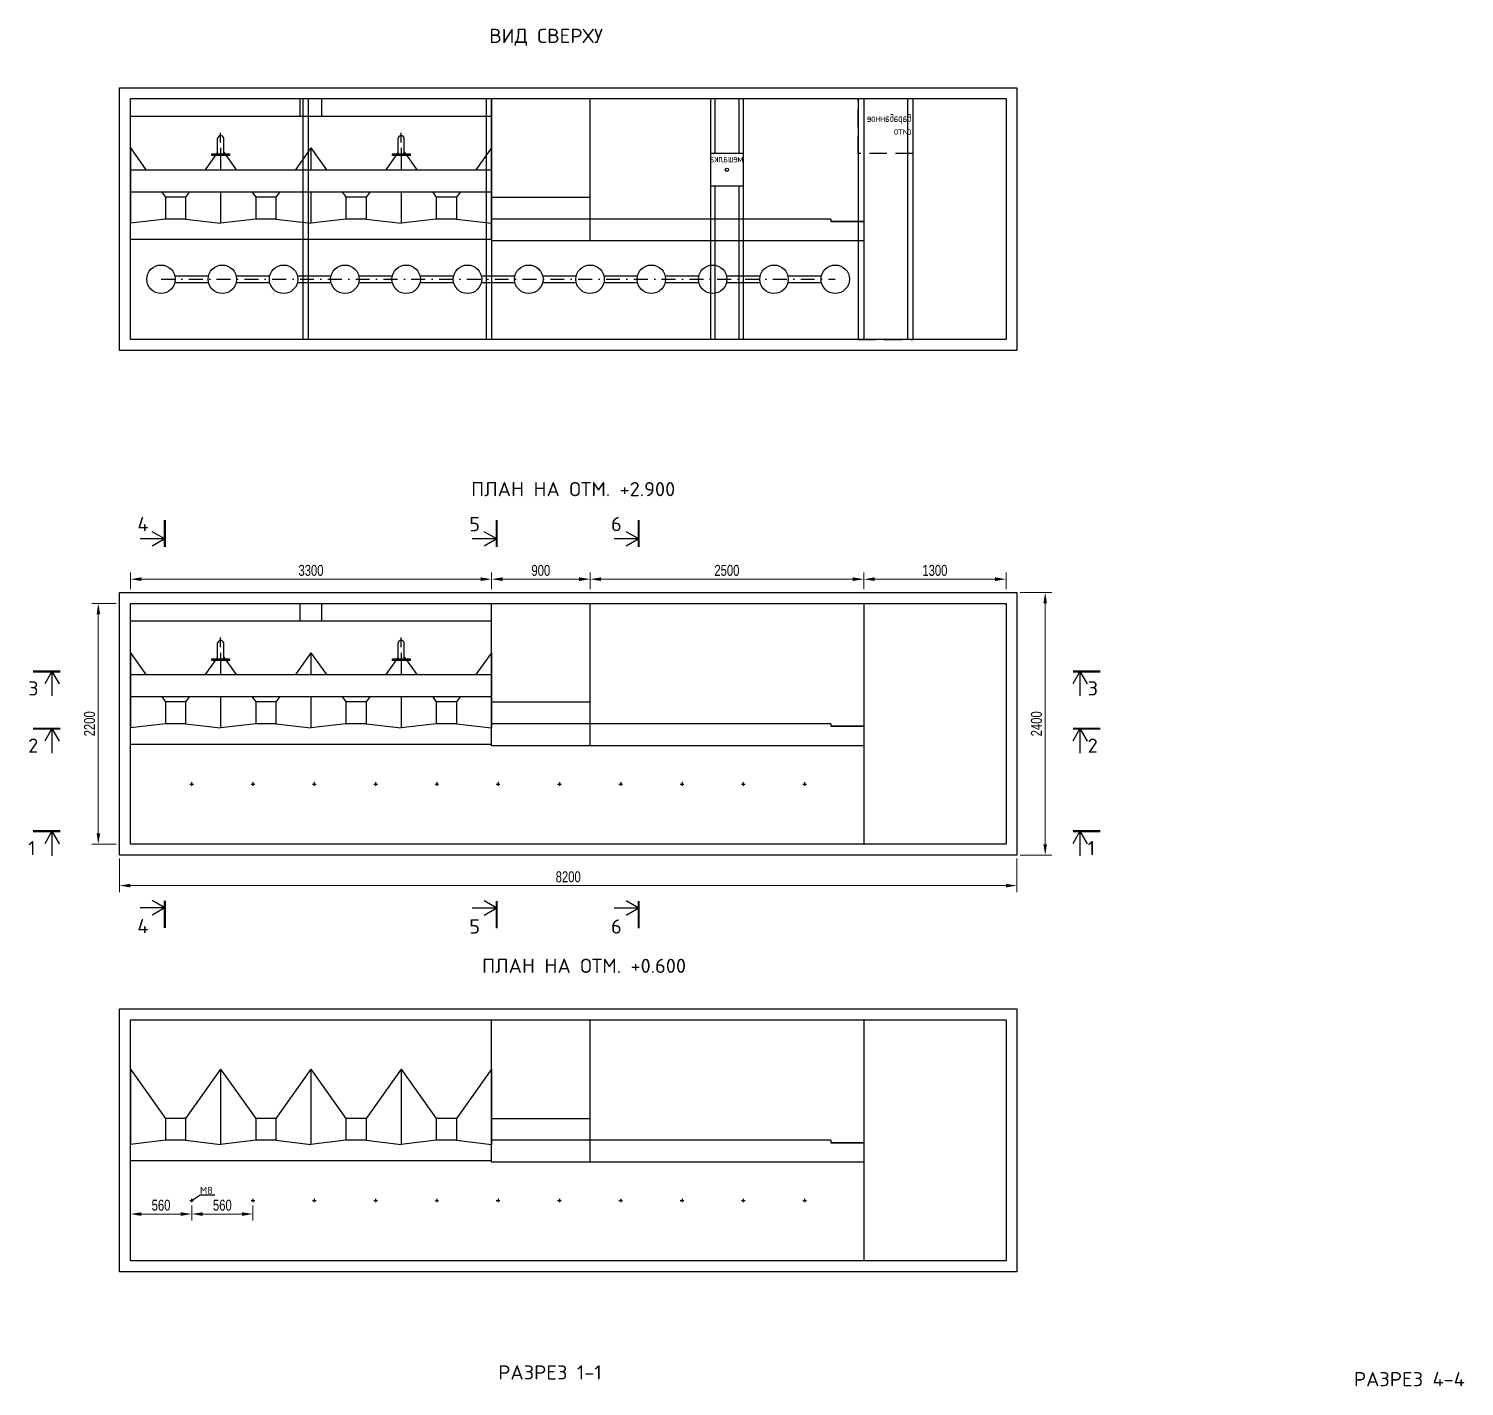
# Model space of a CAD drawing. Extents: x 89779 to 109422, y -13887 to 11174.
# Drawn here: x 89779 to 102895, y -1228 to 11174 of the extents above; entities that cross this region are included whole.
import ezdxf

# ---------------------------------------------------------------- set-up
doc = ezdxf.new("R2010")
doc.units = 0
doc.linetypes.add('DASHDOTX2', pattern=[50.8, 25.4, -12.7, 0, -12.7])
doc.linetypes.add('HIDDEN2', pattern=[4.7625, 3.175, -1.5875])
doc.layers.get('0').update_dxf_attribs({"linetype": 'CONTINUOUS'})
doc.layers.get('DEFPOINTS').update_dxf_attribs({"linetype": 'CONTINUOUS'})
for name, color, linetype in [('1', 7, 'CONTINUOUS'), ('Оборуд', 96, 'CONTINUOUS'), ('Трубы', 210, 'CONTINUOUS')]:
    doc.layers.add(name, color=color, linetype=linetype)
doc.layers.add('А-Размеры', color=4, linetype='CONTINUOUS', lineweight=20)
doc.styles.add('1', font='romanc.shx', dxfattribs={"width": 0.8})
doc.styles.add('MONARCH', font='monarch', dxfattribs={"width": 0.77})
doc.styles.get("Standard").update_dxf_attribs({"font": 'romans.shx'})
doc.dimstyles.get("Standard").update_dxf_attribs({"dimtxt": 50, "dimasz": 30, "dimexe": 20, "dimexo": 10, "dimgap": 10, "dimtad": 1, "dimtoh": 1, "dimdec": 0, "dimzin": 0, "dimdsep": 46, "dimtxsty": 'MONARCH', "dimcen": 10, "dimclrd": 256, "dimclre": 256, "dimclrt": 256, "dimadec": 0, "dimazin": 0, "dimtfac": 1, "dimtdec": 0, "dimtofl": 0, "dimtmove": 0, "dimatfit": 3, "dimfxl": 1, "dimtolj": 1, "dimtzin": 0, "dimlwd": -1, "dimlwe": -1, "dimarcsym": 0})

# ---------------------------------------------------------------- blocks, each defined once
blk = doc.blocks.new('*D509')
at = {"layer": 'DEFPOINTS', "color": 0, "ltscale": 50, "transparency": 16777216}
for p in [(90608, 3624), (98808, 3624), (98808, 3346)]:
    blk.add_point(p, dxfattribs=at)
at = {"layer": 'А-Размеры', "ltscale": 50, "transparency": 16777216}
for p, q in [((90608, 3594), (90608, 3286)), ((98808, 3594), (98808, 3286)), ((90708, 3346), (98708, 3346))]:
    blk.add_line(p, q, dxfattribs=at)
for points in [[(90708, 3363), (90708, 3330), (90608, 3346)], [(98708, 3363), (98708, 3330), (98808, 3346)]]:
    blk.add_solid(points, dxfattribs=at)
at = {"layer": 'А-Размеры', "ltscale": 50, "transparency": 16777216, "insert": (94708, 3426), "char_height": 100, "attachment_point": 5, "style": 'MONARCH'}
blk.add_mtext('\\A1;8200', dxfattribs=at)
blk = doc.blocks.new('*D510')
at = {"layer": 'DEFPOINTS', "color": 0, "ltscale": 50, "transparency": 16777216}
for p in [(94008, 6145), (90708, 6024), (94008, 6024)]:
    blk.add_point(p, dxfattribs=at)
at = {"layer": 'А-Размеры', "ltscale": 50, "transparency": 16777216}
for p, q in [((90708, 6054), (90708, 6205)), ((94008, 6054), (94008, 6205)), ((90808, 6145), (93908, 6145))]:
    blk.add_line(p, q, dxfattribs=at)
for points in [[(90808, 6162), (90808, 6129), (90708, 6145)], [(93908, 6162), (93908, 6129), (94008, 6145)]]:
    blk.add_solid(points, dxfattribs=at)
at = {"layer": 'А-Размеры', "ltscale": 50, "transparency": 16777216, "insert": (92358, 6225), "char_height": 100, "attachment_point": 5, "style": 'MONARCH'}
blk.add_mtext('\\A1;3300', dxfattribs=at)
blk = doc.blocks.new('*D511')
at = {"layer": 'DEFPOINTS', "color": 0, "ltscale": 50, "transparency": 16777216}
for p in [(94908, 6145), (94008, 6024), (94908, 6024)]:
    blk.add_point(p, dxfattribs=at)
at = {"layer": 'А-Размеры', "ltscale": 50, "transparency": 16777216}
for p, q in [((94008, 6054), (94008, 6205)), ((94908, 6054), (94908, 6205)), ((94108, 6145), (94808, 6145))]:
    blk.add_line(p, q, dxfattribs=at)
for points in [[(94108, 6162), (94108, 6129), (94008, 6145)], [(94808, 6162), (94808, 6129), (94908, 6145)]]:
    blk.add_solid(points, dxfattribs=at)
at = {"layer": 'А-Размеры', "ltscale": 50, "transparency": 16777216, "insert": (94458, 6225), "char_height": 100, "attachment_point": 5, "style": 'MONARCH'}
blk.add_mtext('\\A1;900', dxfattribs=at)
blk = doc.blocks.new('*D512')
at = {"layer": 'DEFPOINTS', "color": 0, "ltscale": 50, "transparency": 16777216}
for p in [(97408, 6145), (94908, 6024), (97408, 6024)]:
    blk.add_point(p, dxfattribs=at)
at = {"layer": 'А-Размеры', "ltscale": 50, "transparency": 16777216}
for p, q in [((94908, 6054), (94908, 6205)), ((97408, 6054), (97408, 6205)), ((95008, 6145), (97308, 6145))]:
    blk.add_line(p, q, dxfattribs=at)
for points in [[(95008, 6162), (95008, 6129), (94908, 6145)], [(97308, 6162), (97308, 6129), (97408, 6145)]]:
    blk.add_solid(points, dxfattribs=at)
at = {"layer": 'А-Размеры', "ltscale": 50, "transparency": 16777216, "insert": (96158, 6225), "char_height": 100, "attachment_point": 5, "style": 'MONARCH'}
blk.add_mtext('\\A1;2500', dxfattribs=at)
blk = doc.blocks.new('*D513')
at = {"layer": 'DEFPOINTS', "color": 0, "ltscale": 50, "transparency": 16777216}
for p in [(98708, 6145), (97408, 6024), (98708, 6024)]:
    blk.add_point(p, dxfattribs=at)
at = {"layer": 'А-Размеры', "ltscale": 50, "transparency": 16777216}
for p, q in [((97408, 6054), (97408, 6205)), ((98708, 6054), (98708, 6205)), ((97508, 6145), (98608, 6145))]:
    blk.add_line(p, q, dxfattribs=at)
for points in [[(97508, 6162), (97508, 6129), (97408, 6145)], [(98608, 6162), (98608, 6129), (98708, 6145)]]:
    blk.add_solid(points, dxfattribs=at)
at = {"layer": 'А-Размеры', "ltscale": 50, "transparency": 16777216, "insert": (98058, 6225), "char_height": 100, "attachment_point": 5, "style": 'MONARCH'}
blk.add_mtext('\\A1;1300', dxfattribs=at)
blk = doc.blocks.new('*D514')
at = {"layer": 'DEFPOINTS', "color": 0, "ltscale": 50, "transparency": 16777216}
for p in [(98808, 6024), (98808, 3624), (99066, 3624)]:
    blk.add_point(p, dxfattribs=at)
at = {"layer": 'А-Размеры', "ltscale": 50, "transparency": 16777216}
for p, q in [((98838, 6024), (99126, 6024)), ((99066, 5924), (99066, 3724)), ((98838, 3624), (99126, 3624))]:
    blk.add_line(p, q, dxfattribs=at)
for points in [[(99049, 5924), (99082, 5924), (99066, 6024)], [(99049, 3724), (99082, 3724), (99066, 3624)]]:
    blk.add_solid(points, dxfattribs=at)
at = {"layer": 'А-Размеры', "ltscale": 50, "transparency": 16777216, "insert": (98986, 4824), "char_height": 100, "attachment_point": 5, "rotation": 90, "style": 'MONARCH'}
blk.add_mtext('\\A1;2400', dxfattribs=at)
blk = doc.blocks.new('*D515')
at = {"layer": 'DEFPOINTS', "color": 0, "ltscale": 50, "transparency": 16777216}
for p in [(90415, 5924), (90608, 5924), (90608, 3724)]:
    blk.add_point(p, dxfattribs=at)
at = {"layer": 'А-Размеры', "ltscale": 50, "transparency": 16777216}
for p, q in [((90578, 5924), (90355, 5924)), ((90415, 3824), (90415, 5824)), ((90578, 3724), (90355, 3724))]:
    blk.add_line(p, q, dxfattribs=at)
for points in [[(90399, 5824), (90432, 5824), (90415, 5924)], [(90399, 3824), (90432, 3824), (90415, 3724)]]:
    blk.add_solid(points, dxfattribs=at)
at = {"layer": 'А-Размеры', "ltscale": 50, "transparency": 16777216, "insert": (90335, 4824), "char_height": 100, "attachment_point": 5, "rotation": 90, "style": 'MONARCH'}
blk.add_mtext('\\A1;2200', dxfattribs=at)
blk = doc.blocks.new('*D518')
at = {"layer": 'DEFPOINTS', "color": 0, "ltscale": 50, "transparency": 16777216}
for p in [(90708, 453), (91268, 453), (90708, 346)]:
    blk.add_point(p, dxfattribs=at)
at = {"layer": 'А-Размеры', "ltscale": 50, "transparency": 16777216}
for p, q in [((90708, 423), (90708, 286)), ((91268, 423), (91268, 286)), ((91168, 346), (90808, 346))]:
    blk.add_line(p, q, dxfattribs=at)
for points in [[(90808, 362), (90808, 329), (90708, 346)], [(91168, 362), (91168, 329), (91268, 346)]]:
    blk.add_solid(points, dxfattribs=at)
at = {"layer": 'А-Размеры', "ltscale": 50, "transparency": 16777216, "insert": (90988, 426), "char_height": 100, "attachment_point": 5, "style": 'MONARCH'}
blk.add_mtext('\\A1;560', dxfattribs=at)
blk = doc.blocks.new('*D519')
at = {"layer": 'DEFPOINTS', "color": 0, "ltscale": 50, "transparency": 16777216}
for p in [(91268, 453), (91828, 453), (91828, 346)]:
    blk.add_point(p, dxfattribs=at)
at = {"layer": 'А-Размеры', "ltscale": 50, "transparency": 16777216}
for p, q in [((91268, 423), (91268, 286)), ((91828, 423), (91828, 286)), ((91368, 346), (91728, 346))]:
    blk.add_line(p, q, dxfattribs=at)
for points in [[(91368, 362), (91368, 329), (91268, 346)], [(91728, 362), (91728, 329), (91828, 346)]]:
    blk.add_solid(points, dxfattribs=at)
at = {"layer": 'А-Размеры', "ltscale": 50, "transparency": 16777216, "insert": (91548, 426), "char_height": 100, "attachment_point": 5, "style": 'MONARCH'}
blk.add_mtext('\\A1;560', dxfattribs=at)

msp = doc.modelspace()

# ---------------------------------------------------------------- linework, layer by layer
at = {"color": 1}
for p, q in [((90607.8, 8235), (90607.8, 10635)), ((90607.8, 10635), (98807.8, 10635)), ((98807.8, 10635), (98807.8, 8235)), ((92282.8, 10535), (92282.8, 8335)), ((92332.8, 10535), (92332.8, 8335)), ((93957.8, 10535), (93957.8, 8335)), ((94007.8, 10535), (94007.8, 8335)), ((96007.8, 10535), (96007.8, 8335)), ((96047.8, 10535), (96047.8, 10035)), ((96267.8, 10535), (96267.8, 10035)), ((96307.8, 10535), (96307.8, 8335)), ((97357.8, 10535), (97357.8, 8335)), ((97407.8, 10535), (97407.8, 8335)), ((97807.8, 10535), (97807.8, 8335)), ((97857.8, 10535), (97857.8, 8335)), ((96047.8, 9735), (96047.8, 8335)), ((96267.8, 9735), (96267.8, 8335)), ((98807.8, 8235), (90607.8, 8235)), ((90607.8, 3623.7), (90607.8, 6023.7)), ((90607.8, 6023.7), (98807.8, 6023.7)), ((98807.8, 6023.7), (98807.8, 3623.7)), ((98807.8, 3623.7), (90607.8, 3623.7)), ((90607.8, -180.9), (90607.8, 2219.1)), ((90607.8, 2219.1), (98807.8, 2219.1)), ((98807.8, 2219.1), (98807.8, -180.9)), ((98807.8, -180.9), (90607.8, -180.9))]:
    msp.add_line(p, q, dxfattribs=at)
for p, q in [((90707.8, 10535), (98707.8, 10535)), ((90707.8, 8335), (90707.8, 10535)), ((97407.8, 10535), (97407.8, 8335)), ((98707.8, 10535), (98707.8, 8335)), ((91504.8, 10030), (91504.8, 10175)), ((91560.8, 10030), (91560.8, 10175)), ((93154.8, 10030), (93154.8, 10175)), ((93210.8, 10030), (93210.8, 10175)), ((97107.8, 9435), (94007.8, 9435)), ((97407.8, 9413), (97107.8, 9413)), ((94007.8, 9247), (90707.8, 9247)), ((97407.8, 9235), (94007.8, 9235)), ((98707.8, 8335), (90707.8, 8335)), ((90707.8, 5923.7), (98707.8, 5923.7)), ((90707.8, 3723.7), (90707.8, 5923.7)), ((97407.8, 5923.7), (97407.8, 3723.7)), ((98707.8, 5923.7), (98707.8, 3723.7)), ((91504.8, 5418.7), (91504.8, 5563.7)), ((91560.8, 5418.7), (91560.8, 5563.7)), ((93154.8, 5418.7), (93154.8, 5563.7)), ((93210.8, 5418.7), (93210.8, 5563.7)), ((97107.8, 4823.7), (94007.8, 4823.7)), ((97407.8, 4801.7), (97107.8, 4801.7)), ((94007.8, 4635.7), (90707.8, 4635.7)), ((97407.8, 4623.7), (94007.8, 4623.7)), ((98707.8, 3723.7), (90707.8, 3723.7)), ((90707.8, 2119.1), (98707.8, 2119.1)), ((90707.8, -80.9), (90707.8, 2119.1)), ((97407.8, 2119.1), (97407.8, -80.9)), ((98707.8, 2119.1), (98707.8, -80.9)), ((97107.8, 1019.1), (94007.8, 1019.1)), ((97407.8, 997.1), (97107.8, 997.1)), ((94007.8, 831.1), (90707.8, 831.1)), ((97407.8, 819.1), (94007.8, 819.1)), ((98707.8, -80.9), (90707.8, -80.9))]:
    msp.add_line(p, q)
at = {"color": 3}
for p, q in [((90707.8, 10375), (94007.8, 10375)), ((90707.8, 5763.7), (94007.8, 5763.7))]:
    msp.add_line(p, q, dxfattribs=at)
at = {"color": 2}
for p, q in [((90707.8, 9885), (94007.8, 9885)), ((90707.8, 9685), (94007.8, 9685)), ((90707.8, 5273.7), (94007.8, 5273.7)), ((90707.8, 5073.7), (94007.8, 5073.7))]:
    msp.add_line(p, q, dxfattribs=at)
at = {"ltscale": 30}
for p, q in [((91022.4, 6513.1), (90908, 6579.1)), ((94054.7, 6513.1), (93940.3, 6579.1)), ((95351.8, 6513.1), (95237.4, 6579.1)), ((91022.4, 6513.1), (90798.3, 6513.1)), ((91022.4, 6513.1), (90908, 6447)), ((94054.7, 6513.1), (93830.6, 6513.1)), ((94054.7, 6513.1), (93940.3, 6447)), ((95351.8, 6513.1), (95127.7, 6513.1)), ((95351.8, 6513.1), (95237.4, 6447)), ((89991.7, 5302.6), (89925.6, 5188.1)), ((89991.7, 5302.6), (89991.7, 5078.4)), ((89991.7, 5302.6), (90057.8, 5188.1)), ((99383.2, 5302.6), (99317.1, 5188.1)), ((99383.2, 5302.6), (99383.2, 5078.4)), ((99383.2, 5302.6), (99449.3, 5188.1)), ((89991.7, 4780.2), (89925.6, 4665.8)), ((89991.7, 4780.2), (89991.7, 4556.1)), ((89991.7, 4780.2), (90057.8, 4665.8)), ((99383.2, 4780.2), (99317.1, 4665.8)), ((99383.2, 4780.2), (99383.2, 4556.1)), ((99383.2, 4780.2), (99449.3, 4665.8)), ((89991.7, 3843.4), (89925.6, 3729)), ((89991.7, 3843.4), (89991.7, 3619.3)), ((89991.7, 3843.4), (90057.8, 3729)), ((99383.2, 3843.4), (99317.1, 3729)), ((99383.2, 3843.4), (99383.2, 3619.3)), ((99383.2, 3843.4), (99449.3, 3729)), ((91022.4, 3142.8), (90908, 3208.9)), ((94054.7, 3139.7), (93940.3, 3205.8)), ((95351.8, 3139.7), (95237.4, 3205.8)), ((91022.4, 3142.8), (90798.3, 3142.8)), ((91022.4, 3142.8), (90908, 3076.7)), ((94054.7, 3139.7), (93830.6, 3139.7)), ((94054.7, 3139.7), (93940.3, 3073.6)), ((95351.8, 3139.7), (95127.7, 3139.7)), ((95351.8, 3139.7), (95237.4, 3073.6))]:
    msp.add_line(p, q, dxfattribs=at)
at = {"ltscale": 30, "const_width": 20}
for points in [[(91022.4, 6438.1), (91022.4, 6687.2)], [(94054.7, 6438.1), (94054.7, 6687.2)], [(95351.8, 6438.1), (95351.8, 6687.2)], [(90066.7, 5302.6), (89817.6, 5302.6)], [(99568.1, 5302.6), (99319, 5302.6)], [(90066.7, 4780.2), (89817.6, 4780.2)], [(99568.1, 4780.2), (99319, 4780.2)], [(90066.7, 3843.4), (89817.6, 3843.4)], [(99568.1, 3843.4), (99319, 3843.4)], [(91022.4, 2959.3), (91022.4, 3208.3)], [(94054.7, 2956.2), (94054.7, 3205.3)], [(95351.8, 2956.2), (95351.8, 3205.3)]]:
    msp.add_lwpolyline(points, dxfattribs=at)
at = {"layer": '1', "ltscale": 50}
for p, q in [((92257.8, 10375), (92257.8, 10535)), ((92457.8, 10375), (92457.8, 10535)), ((94007.8, 9235), (94007.8, 10535)), ((94907.8, 9235), (94907.8, 10535)), ((91532.8, 10134), (91532.8, 10224)), ((93182.8, 10134), (93182.8, 10224)), ((90707.8, 10085), (90707.8, 9398)), ((90707.8, 10085), (90850, 9885)), ((90707.8, 9995), (90707.8, 9405)), ((91483, 10015), (91390.5, 9885)), ((91452.8, 10015), (91452.8, 10030)), ((91452.8, 10030), (91612.8, 10030)), ((91612.8, 10015), (91452.8, 10015)), ((91504.8, 10045.6), (91493.6, 10030)), ((91532.8, 10085), (91532.8, 10030)), ((91532.8, 10015), (91532.8, 9885)), ((91560.8, 10045.6), (91571.9, 10030)), ((91582.5, 10015), (91675, 9885)), ((91612.8, 10030), (91612.8, 10015)), ((92357.8, 10085), (92215.5, 9885)), ((92357.8, 10085), (92357.8, 9885)), ((92357.8, 10085), (92500, 9885)), ((93133, 10015), (93040.5, 9885)), ((93102.8, 10015), (93102.8, 10030)), ((93102.8, 10030), (93262.8, 10030)), ((93262.8, 10015), (93102.8, 10015)), ((93154.8, 10045.6), (93143.6, 10030)), ((93182.8, 10085), (93182.8, 10030)), ((93182.8, 10015), (93182.8, 9885)), ((93210.8, 10045.6), (93221.9, 10030)), ((93232.5, 10015), (93325, 9885)), ((93262.8, 10030), (93262.8, 10015)), ((94007.8, 10085), (93865.5, 9885)), ((94007.8, 10085), (94007.8, 9398)), ((90992.2, 9685), (91027.8, 9635)), ((91212.8, 9635), (91027.8, 9635)), ((91027.8, 9635), (91027.8, 9435)), ((91248.3, 9685), (91212.8, 9635)), ((91212.8, 9635), (91212.8, 9435)), ((91532.8, 9685), (91532.8, 9398)), ((91817.2, 9685), (91852.8, 9635)), ((92037.8, 9635), (91852.8, 9635)), ((91852.8, 9635), (91852.8, 9435)), ((92073.3, 9685), (92037.8, 9635)), ((92037.8, 9635), (92037.8, 9435)), ((92357.8, 9685), (92357.8, 9398)), ((92642.2, 9685), (92677.8, 9635)), ((92862.8, 9635), (92677.8, 9635)), ((92677.8, 9635), (92677.8, 9435)), ((92898.3, 9685), (92862.8, 9635)), ((92862.8, 9635), (92862.8, 9435)), ((93182.8, 9685), (93182.8, 9398)), ((93467.2, 9685), (93502.8, 9635)), ((93687.8, 9635), (93502.8, 9635)), ((93502.8, 9635), (93502.8, 9435)), ((93723.3, 9685), (93687.8, 9635)), ((93687.8, 9635), (93687.8, 9435)), ((94007.8, 9635), (94907.8, 9635)), ((91027.8, 9435), (90707.8, 9398)), ((91212.8, 9435), (91027.8, 9435)), ((91212.8, 9435), (91532.8, 9398)), ((91852.8, 9435), (91532.8, 9398)), ((92037.8, 9435), (91852.8, 9435)), ((92037.8, 9435), (92357.8, 9398)), ((92677.8, 9435), (92357.8, 9398)), ((92862.8, 9435), (92677.8, 9435)), ((92862.8, 9435), (93182.8, 9398)), ((93502.8, 9435), (93182.8, 9398)), ((93687.8, 9435), (93502.8, 9435)), ((93687.8, 9435), (94007.8, 9398)), ((97107.8, 9435), (97107.8, 9413)), ((97107.8, 9413), (97407.8, 9413)), ((92257.8, 5763.7), (92257.8, 5923.7)), ((92457.8, 5763.7), (92457.8, 5923.7)), ((94007.8, 4623.7), (94007.8, 5923.7)), ((94907.8, 4623.7), (94907.8, 5923.7)), ((91532.8, 5522.7), (91532.8, 5612.7)), ((93182.8, 5522.7), (93182.8, 5612.7)), ((90707.8, 5473.7), (90707.8, 4786.7)), ((90707.8, 5473.7), (90850, 5273.7)), ((90707.8, 5383.7), (90707.8, 4793.7)), ((91483, 5403.7), (91390.5, 5273.7)), ((91452.8, 5403.7), (91452.8, 5418.7)), ((91452.8, 5418.7), (91612.8, 5418.7)), ((91612.8, 5403.7), (91452.8, 5403.7)), ((91504.8, 5434.3), (91493.6, 5418.7)), ((91532.8, 5473.7), (91532.8, 5418.7)), ((91532.8, 5403.7), (91532.8, 5273.7)), ((91560.8, 5434.3), (91571.9, 5418.7)), ((91582.5, 5403.7), (91675, 5273.7)), ((91612.8, 5418.7), (91612.8, 5403.7)), ((92357.8, 5473.7), (92215.5, 5273.7)), ((92357.8, 5473.7), (92357.8, 5273.7)), ((92357.8, 5473.7), (92500, 5273.7)), ((93133, 5403.7), (93040.5, 5273.7)), ((93102.8, 5403.7), (93102.8, 5418.7)), ((93102.8, 5418.7), (93262.8, 5418.7)), ((93262.8, 5403.7), (93102.8, 5403.7)), ((93154.8, 5434.3), (93143.6, 5418.7)), ((93182.8, 5473.7), (93182.8, 5418.7)), ((93182.8, 5403.7), (93182.8, 5273.7)), ((93210.8, 5434.3), (93221.9, 5418.7)), ((93232.5, 5403.7), (93325, 5273.7)), ((93262.8, 5418.7), (93262.8, 5403.7)), ((94007.8, 5473.7), (93865.5, 5273.7)), ((94007.8, 5473.7), (94007.8, 4786.7)), ((90992.2, 5073.7), (91027.8, 5023.7)), ((91212.8, 5023.7), (91027.8, 5023.7)), ((91027.8, 5023.7), (91027.8, 4823.7)), ((91248.3, 5073.7), (91212.8, 5023.7)), ((91212.8, 5023.7), (91212.8, 4823.7)), ((91532.8, 5073.7), (91532.8, 4786.7)), ((91817.2, 5073.7), (91852.8, 5023.7)), ((92037.8, 5023.7), (91852.8, 5023.7)), ((91852.8, 5023.7), (91852.8, 4823.7)), ((92073.3, 5073.7), (92037.8, 5023.7)), ((92037.8, 5023.7), (92037.8, 4823.7)), ((92357.8, 5073.7), (92357.8, 4786.7)), ((92642.2, 5073.7), (92677.8, 5023.7)), ((92862.8, 5023.7), (92677.8, 5023.7)), ((92677.8, 5023.7), (92677.8, 4823.7)), ((92898.3, 5073.7), (92862.8, 5023.7)), ((92862.8, 5023.7), (92862.8, 4823.7)), ((93182.8, 5073.7), (93182.8, 4786.7)), ((93467.2, 5073.7), (93502.8, 5023.7)), ((93687.8, 5023.7), (93502.8, 5023.7)), ((93502.8, 5023.7), (93502.8, 4823.7)), ((93723.3, 5073.7), (93687.8, 5023.7)), ((93687.8, 5023.7), (93687.8, 4823.7)), ((94007.8, 5023.7), (94907.8, 5023.7)), ((91027.8, 4823.7), (90707.8, 4786.7)), ((91212.8, 4823.7), (91027.8, 4823.7)), ((91212.8, 4823.7), (91532.8, 4786.7)), ((91852.8, 4823.7), (91532.8, 4786.7)), ((92037.8, 4823.7), (91852.8, 4823.7)), ((92037.8, 4823.7), (92357.8, 4786.7)), ((92677.8, 4823.7), (92357.8, 4786.7)), ((92862.8, 4823.7), (92677.8, 4823.7)), ((92862.8, 4823.7), (93182.8, 4786.7)), ((93502.8, 4823.7), (93182.8, 4786.7)), ((93687.8, 4823.7), (93502.8, 4823.7)), ((93687.8, 4823.7), (94007.8, 4786.7)), ((97107.8, 4823.7), (97107.8, 4801.7)), ((97107.8, 4801.7), (97407.8, 4801.7)), ((91251.3, 4273.7), (91284.2, 4273.7)), ((91267.8, 4290.1), (91267.8, 4257.3)), ((91811.3, 4273.7), (91844.2, 4273.7)), ((91827.8, 4290.1), (91827.8, 4257.3)), ((92371.3, 4273.7), (92404.2, 4273.7)), ((92387.8, 4290.1), (92387.8, 4257.3)), ((92931.3, 4273.7), (92964.2, 4273.7)), ((92947.8, 4290.1), (92947.8, 4257.3)), ((93491.3, 4273.7), (93524.2, 4273.7)), ((93507.8, 4290.1), (93507.8, 4257.3)), ((94051.3, 4273.7), (94084.2, 4273.7)), ((94067.8, 4290.1), (94067.8, 4257.3)), ((94611.3, 4273.7), (94644.2, 4273.7)), ((94627.8, 4290.1), (94627.8, 4257.3)), ((95171.3, 4273.7), (95204.2, 4273.7)), ((95187.8, 4290.1), (95187.8, 4257.3)), ((95731.3, 4273.7), (95764.2, 4273.7)), ((95747.8, 4290.1), (95747.8, 4257.3)), ((96291.3, 4273.7), (96324.2, 4273.7)), ((96307.8, 4290.1), (96307.8, 4257.3)), ((96851.3, 4273.7), (96884.2, 4273.7)), ((96867.8, 4290.1), (96867.8, 4257.3)), ((94007.8, 819.1), (94007.8, 2119.1)), ((94907.8, 819.1), (94907.8, 2119.1)), ((90707.8, 1669.1), (90707.8, 982.1)), ((90707.8, 1669.1), (91027.8, 1219.1)), ((90707.8, 1579.1), (90707.8, 989.1)), ((91532.8, 1669.1), (91212.8, 1219.1)), ((91532.8, 1669.1), (91532.8, 982.1)), ((91532.8, 1669.1), (91852.8, 1219.1)), ((92357.8, 1669.1), (92037.8, 1219.1)), ((92357.8, 1669.1), (92357.8, 982.1)), ((92357.8, 1669.1), (92677.8, 1219.1)), ((93182.8, 1669.1), (92862.8, 1219.1)), ((93182.8, 1669.1), (93182.8, 982.1)), ((93182.8, 1669.1), (93502.8, 1219.1)), ((94007.8, 1669.1), (93687.8, 1219.1)), ((94007.8, 1669.1), (94007.8, 982.1)), ((91212.8, 1219.1), (91027.8, 1219.1)), ((91027.8, 1219.1), (91027.8, 1019.1)), ((91212.8, 1219.1), (91212.8, 1019.1)), ((92037.8, 1219.1), (91852.8, 1219.1)), ((91852.8, 1219.1), (91852.8, 1019.1)), ((92037.8, 1219.1), (92037.8, 1019.1)), ((92862.8, 1219.1), (92677.8, 1219.1)), ((92677.8, 1219.1), (92677.8, 1019.1)), ((92862.8, 1219.1), (92862.8, 1019.1)), ((93687.8, 1219.1), (93502.8, 1219.1)), ((93502.8, 1219.1), (93502.8, 1019.1)), ((93687.8, 1219.1), (93687.8, 1019.1)), ((94007.8, 1219.1), (94907.8, 1219.1)), ((91027.8, 1019.1), (90707.8, 982.1)), ((91212.8, 1019.1), (91027.8, 1019.1)), ((91212.8, 1019.1), (91532.8, 982.1)), ((91852.8, 1019.1), (91532.8, 982.1)), ((92037.8, 1019.1), (91852.8, 1019.1)), ((92037.8, 1019.1), (92357.8, 982.1)), ((92677.8, 1019.1), (92357.8, 982.1)), ((92862.8, 1019.1), (92677.8, 1019.1)), ((92862.8, 1019.1), (93182.8, 982.1)), ((93502.8, 1019.1), (93182.8, 982.1)), ((93687.8, 1019.1), (93502.8, 1019.1)), ((93687.8, 1019.1), (94007.8, 982.1)), ((97107.8, 1019.1), (97107.8, 997.1)), ((97107.8, 997.1), (97407.8, 997.1)), ((91251.3, 469.1), (91284.2, 469.1)), ((91267.8, 485.6), (91267.8, 452.7)), ((91271.6, 472.3), (91345.5, 521.8)), ((91345.5, 521.8), (91478.5, 521.8)), ((91811.3, 469.1), (91844.2, 469.1)), ((91827.8, 485.6), (91827.8, 452.7)), ((92371.3, 469.1), (92404.2, 469.1)), ((92387.8, 485.6), (92387.8, 452.7)), ((92931.3, 469.1), (92964.2, 469.1)), ((92947.8, 485.6), (92947.8, 452.7)), ((93491.3, 469.1), (93524.2, 469.1)), ((93507.8, 485.6), (93507.8, 452.7)), ((94051.3, 469.1), (94084.2, 469.1)), ((94067.8, 485.6), (94067.8, 452.7)), ((94611.3, 469.1), (94644.2, 469.1)), ((94627.8, 485.6), (94627.8, 452.7)), ((95171.3, 469.1), (95204.2, 469.1)), ((95187.8, 485.6), (95187.8, 452.7)), ((95731.3, 469.1), (95764.2, 469.1)), ((95747.8, 485.6), (95747.8, 452.7)), ((96291.3, 469.1), (96324.2, 469.1)), ((96307.8, 485.6), (96307.8, 452.7)), ((96851.3, 469.1), (96884.2, 469.1)), ((96867.8, 485.6), (96867.8, 452.7))]:
    msp.add_line(p, q, dxfattribs=at)
at = {"layer": '1', "color": 4, "linetype": 'HIDDEN2', "ltscale": 50}
for p, q in [((97357.8, 10035), (97357.8, 10535)), ((97857.8, 10535), (97857.8, 10035)), ((97857.8, 10035), (97357.8, 10035)), ((97357.8, 8335), (97857.8, 8335))]:
    msp.add_line(p, q, dxfattribs=at)
at = {"layer": '1', "color": 1, "ltscale": 50}
for p, q in [((96307.8, 10035), (96007.8, 10035)), ((96307.8, 9735), (96007.8, 9735))]:
    msp.add_line(p, q, dxfattribs=at)
msp.add_circle((96157.8, 9885), 15, dxfattribs=at)
at = {"layer": '1', "ltscale": 50}
for centre in [(91267.8, 4273.7), (91827.8, 4273.7), (92387.8, 4273.7), (92947.8, 4273.7), (93507.8, 4273.7), (94067.8, 4273.7), (94627.8, 4273.7), (95187.8, 4273.7), (95747.8, 4273.7), (96307.8, 4273.7), (96867.8, 4273.7), (91267.8, 469.1), (91827.8, 469.1), (92387.8, 469.1), (92947.8, 469.1), (93507.8, 469.1), (94067.8, 469.1), (94627.8, 469.1), (95187.8, 469.1), (95747.8, 469.1), (96307.8, 469.1), (96867.8, 469.1)]:
    msp.add_circle(centre, 4, dxfattribs=at)
for centre in [(91532.8, 10168.4), (93182.8, 10168.4), (91532.8, 5557.1), (93182.8, 5557.1)]:
    msp.add_arc(centre, 28.8, 13.17093, 166.82907, dxfattribs=at)
at = {"layer": 'Оборуд', "ltscale": 50}
for centre in [(90987.8, 8885), (91547.8, 8885), (92107.8, 8885), (92667.8, 8885), (93227.8, 8885), (93787.8, 8885), (94347.8, 8885), (94907.8, 8885), (95467.8, 8885), (96027.8, 8885), (96587.8, 8885), (97147.8, 8885)]:
    msp.add_circle(centre, 130, dxfattribs=at)
at = {"layer": 'Трубы', "linetype": 'DASHDOTX2', "ltscale": 5}
msp.add_line((90987.8, 8885), (97147.8, 8885), dxfattribs=at)
at = {"layer": 'Трубы', "ltscale": 50}
for p, q in [((91114, 8916), (91421.5, 8916)), ((91114, 8854), (91421.5, 8854)), ((91674, 8916), (91981.5, 8916)), ((91674, 8854), (91981.5, 8854)), ((92234, 8916), (92541.5, 8916)), ((92234, 8854), (92541.5, 8854)), ((92794, 8916), (93101.5, 8916)), ((92794, 8854), (93101.5, 8854)), ((93354, 8916), (93661.5, 8916)), ((93354, 8854), (93661.5, 8854)), ((93914, 8916), (94221.5, 8916)), ((93914, 8854), (94221.5, 8854)), ((94474, 8916), (94781.5, 8916)), ((94474, 8854), (94781.5, 8854)), ((95034, 8916), (95341.5, 8916)), ((95034, 8854), (95341.5, 8854)), ((95594, 8916), (95901.5, 8916)), ((95594, 8854), (95901.5, 8854)), ((96154, 8916), (96461.5, 8916)), ((96154, 8854), (96461.5, 8854)), ((96714, 8916), (97021.5, 8916)), ((96714, 8854), (97021.5, 8854))]:
    msp.add_line(p, q, dxfattribs=at)

# ---------------------------------------------------------------- texts
for s, height, p in [('ВИД СВЕРХУ', 129.6, (93986.8, 11043.8)), ('ПЛАН НА ОТМ. +2.900', 129.6, (93821.2, 6903)), ('4', 129.6, (90772, 6583.8)), ('5', 129.6, (93804.3, 6583.8)), ('6', 129.6, (95099.5, 6583.8)), ('3', 129.6, (89774.3, 5082.7)), ('3', 129.6, (99453.5, 5082.7)), ('2', 129.6, (89774.3, 4560.3)), ('2', 129.6, (99453.5, 4560.3)), ('1', 129.6, (89774.3, 3623.6)), ('1', 129.6, (99453.5, 3623.6)), ('4', 129.6, (90772, 2910.7)), ('5', 129.6, (93804.3, 2907.7)), ('6', 129.6, (95099.5, 2907.7)), ('ПЛАН НА ОТМ. +0.600', 129.6, (93921.2, 2548.5)), ('М8', 64.8, (91343.8, 529.7)), ('РАЗРЕЗ 1-1', 129.6, (94068.7, -1166)), ('РАЗРЕЗ 4-4', 129.6, (101886.3, -1227.5))]:
    msp.add_text(s, height=height).set_placement(p)
at = {"layer": '1', "color": 4, "linetype": 'HIDDEN2', "ltscale": 50, "extrusion": (0, 0, -1), "char_height": 70, "attachment_point": 1, "text_direction": (-1, 0, 0), "style": '1'}
for s, insert in [('барабанное сито', (97844.4, 10392.9)), ('мешалка', (96306.6, 10023))]:
    msp.add_mtext_dynamic_manual_height_columns(s, width=367.779, gutter_width=1250, heights=[0], dxfattribs=dict(at, insert=insert))

# ---------------------------------------------------------------- dimensions: what is measured, and where the dimension line sits
at = {"layer": 'А-Размеры', "ltscale": 50}
for base, p1, p2, angle, picture, middle in [((94007.8, 6145.3), (90707.8, 6023.7), (94007.8, 6023.7), 0, '*D510', (92357.8, 6225.3)), ((94907.8, 6145.3), (94007.8, 6023.7), (94907.8, 6023.7), 0, '*D511', (94457.8, 6225.3)), ((97407.8, 6145.3), (94907.8, 6023.7), (97407.8, 6023.7), 0, '*D512', (96157.8, 6225.3)), ((98707.8, 6145.3), (97407.8, 6023.7), (98707.8, 6023.7), 0, '*D513', (98057.8, 6225.3)), ((90415.2, 5923.7), (90607.8, 3723.7), (90607.8, 5923.7), 90, '*D515', (90335.2, 4823.7)), ((99065.5, 3623.7), (98807.8, 6023.7), (98807.8, 3623.7), 90, '*D514', (98985.5, 4823.7)), ((98807.8, 3346.4), (90607.8, 3623.7), (98807.8, 3623.7), 0, '*D509', (94707.8, 3426.4)), ((90707.8, 345.8), (91267.8, 452.7), (90707.8, 452.7), 0, '*D518', (90987.8, 425.8)), ((91827.8, 345.8), (91267.8, 452.7), (91827.8, 452.7), 0, '*D519', (91547.8, 425.8))]:
    dim = msp.add_linear_dim(base=base, p1=p1, p2=p2, angle=angle, dimstyle='Standard', override={"dimscale": 100, "dimtxt": 1, "dimasz": 1, "dimexe": 0.6, "dimexo": 0.3, "dimgap": 0.3, "dimcen": 2}, dxfattribs=at)
    dim.commit()
    dim.dimension.update_dxf_attribs({"geometry": picture, "text_midpoint": middle})

doc.saveas('drawing.dxf')
